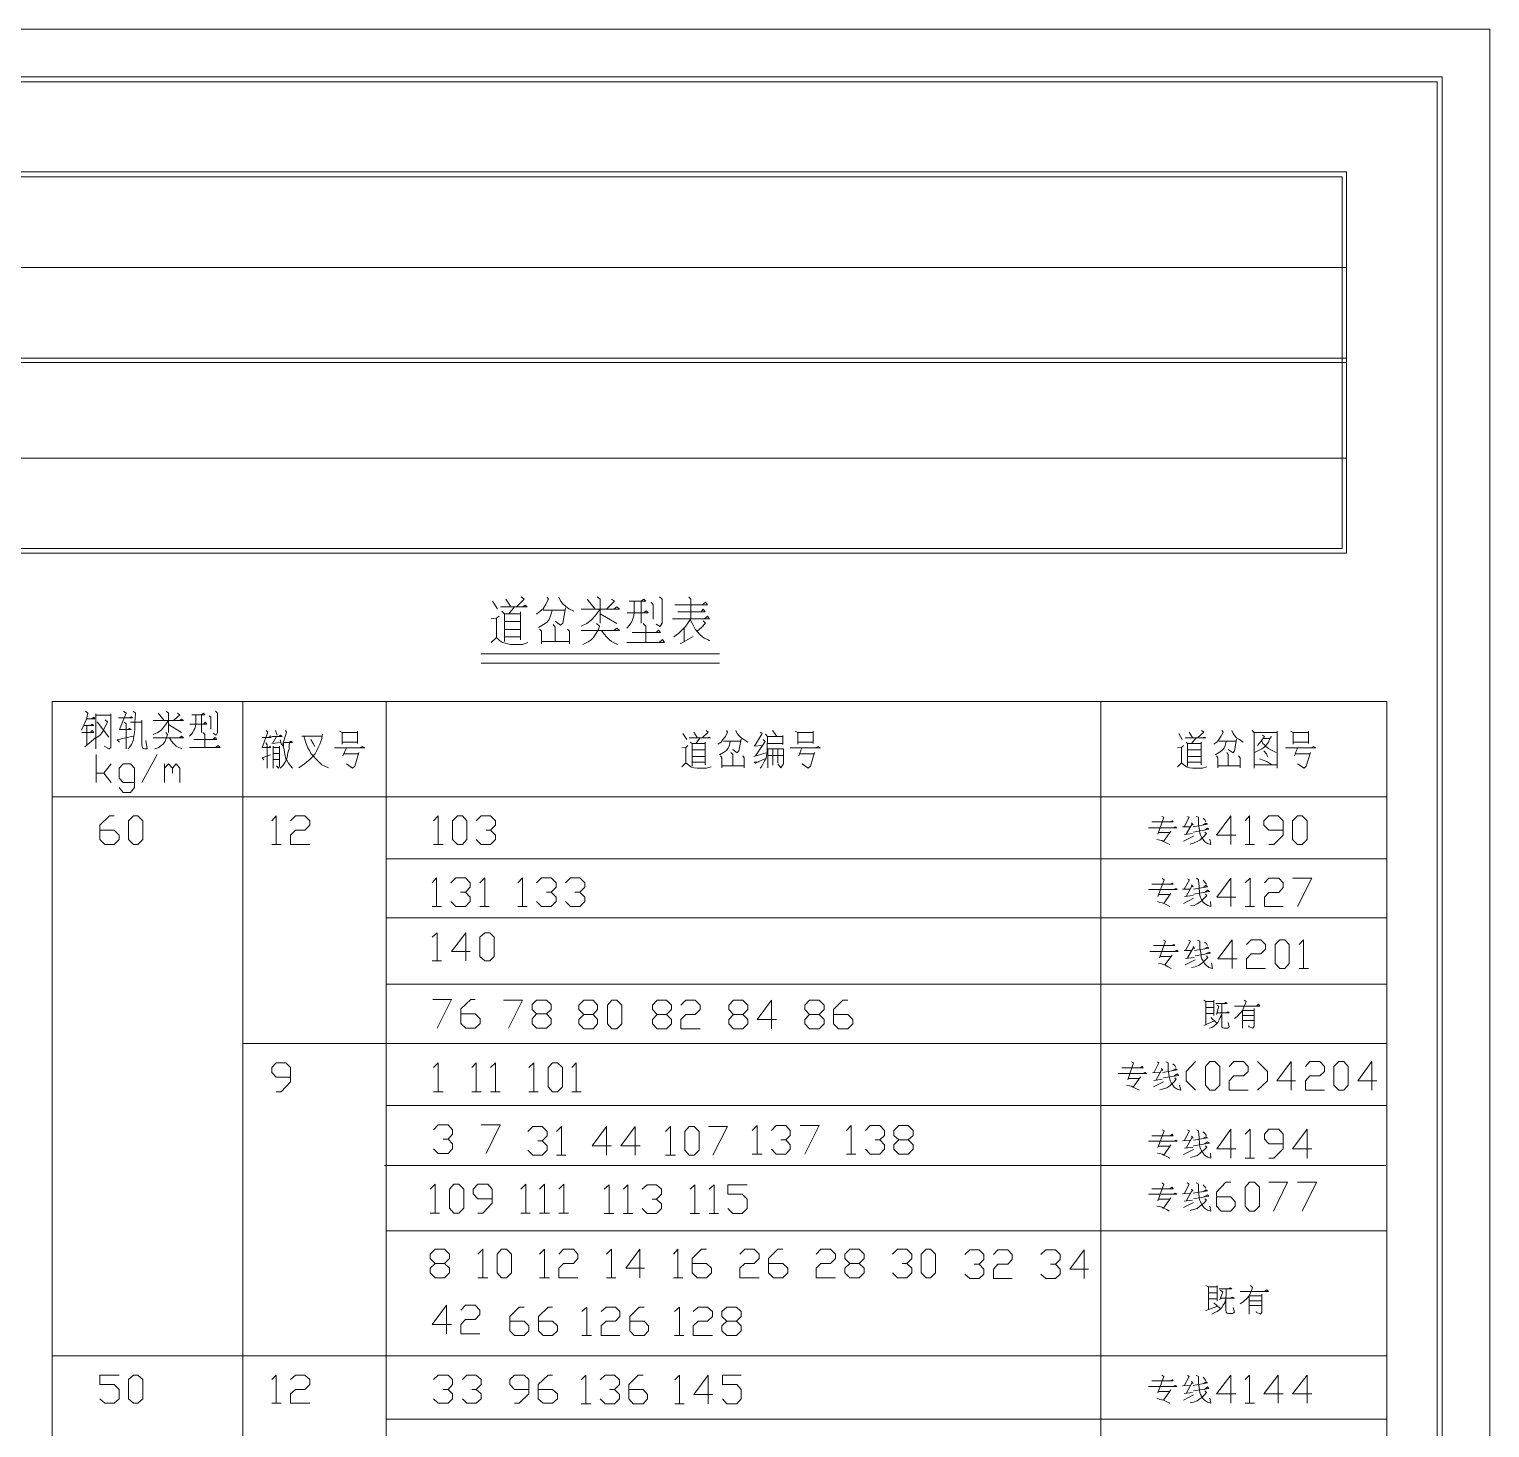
# Model space of a CAD drawing. Header units: millimetres. Extents: x 18 to 1853, y 466 to 763.
# Drawn here: x 1699.4 to 1852.6, y 616.4 to 763.2 of the extents above; entities that cross this region are included whole.
import ezdxf

# ---------------------------------------------------------------- set-up
doc = ezdxf.new("R2010")
doc.units = ezdxf.units.MM
doc.header["$MEASUREMENT"] = 0
doc.layers.add('1', color=7, linetype='Continuous')

msp = doc.modelspace()

# ---------------------------------------------------------------- linework, layer by layer
at = {"color": 255, "linetype": 'Continuous', "lineweight": 0}
for p, q in [((1852.6, 763.16), (18.35, 763.16)), ((1852.6, 466.19), (1852.6, 763.16))]:
    msp.add_line(p, q, dxfattribs=at)
for points in [[(65.33, 738.16), (1837.58, 738.16), (65.33, 738.16)], [(1837.58, 738.16), (1837.58, 738.16)], [(65.33, 718.15), (1837.58, 718.15), (65.33, 718.15)], [(1837.58, 718.15), (1837.58, 718.15)], [(1750.99, 703.6), (1751.3, 703.34), (1750.47, 702.56)], [(1753.69, 703.55), (1753.85, 703.34), (1753.54, 702.77), (1753.28, 702.35), (1752.97, 702.09), (1752.6, 701.78)], [(1754.94, 703.55), (1755.1, 703.18), (1755.36, 702.87), (1755.62, 702.61), (1755.98, 702.35), (1756.5, 702.09)], [(1758.94, 703.6), (1759.26, 703.34), (1759.26, 700.84)], [(1765.49, 703.6), (1765.75, 703.34), (1765.75, 700.84), (1765.54, 700.48), (1765.13, 700.74)], [(1768.56, 703.6), (1768.77, 703.34), (1768.77, 701.31)], [(1747.98, 703.13), (1748.5, 702.35)], [(1748.81, 702.56), (1751.62, 702.56), (1751.41, 702.71), (1751.15, 702.56)], [(1748.96, 702.09), (1749.22, 701.83), (1749.22, 698.92)], [(1749.22, 701.83), (1750.89, 701.83)], [(1749.38, 703.34), (1749.85, 702.61)], [(1750.26, 702.56), (1749.69, 701.83)], [(1750.89, 702.04), (1750.89, 699.08)], [(1754.21, 702.19), (1754.16, 701.94), (1754.06, 701.62), (1753.9, 701.21), (1753.69, 700.95), (1753.33, 700.69), (1752.81, 700.38)], [(1753.28, 702.19), (1755.57, 702.19)], [(1755.62, 702.45), (1755.36, 700.84), (1755.1, 700.64), (1754.53, 701.05)], [(1757.28, 702.3), (1761.28, 702.3), (1761.02, 702.56), (1760.71, 702.3)], [(1759.26, 702.3), (1758.74, 701.62), (1758.32, 701.16), (1757.85, 700.79), (1757.28, 700.53)], [(1757.9, 703.34), (1758.74, 702.3)], [(1759.26, 701.83), (1761.02, 700.79)], [(1760.45, 703.34), (1760.76, 703.13), (1759.93, 702.3)], [(1762.84, 703.13), (1762.84, 701.99), (1762.79, 701.62), (1762.69, 701.31), (1762.63, 701.1), (1762.48, 700.84), (1762.32, 700.58), (1762.06, 700.32)], [(1762.11, 701.94), (1764.3, 701.94), (1764.09, 702.14), (1763.83, 701.94)], [(1762.32, 703.13), (1764.04, 703.13), (1763.83, 703.34), (1763.57, 703.13)], [(1763.57, 703.13), (1763.57, 700.84)], [(1764.61, 703.03), (1764.82, 702.77), (1764.82, 701.26)], [(1767.1, 702.77), (1770.53, 702.77), (1770.33, 703.03), (1769.96, 702.77)], [(1767.41, 702.04), (1770.27, 702.04), (1770.07, 702.3), (1769.86, 702.04)], [(1748.65, 701.57), (1748.39, 701.36), (1748.39, 699.34), (1747.82, 698.82)], [(1747.82, 701.31), (1748.39, 701.36)], [(1749.22, 701), (1750.89, 701)], [(1754.32, 700.69), (1754.53, 700.43), (1754.53, 698.92)], [(1757.28, 700.06), (1761.28, 700.06), (1761.02, 700.32), (1760.71, 700.06)], [(1758.89, 700.79), (1759.2, 700.53), (1759.05, 700.12), (1758.79, 699.7), (1758.58, 699.34), (1758.32, 699.08), (1758.01, 698.87), (1757.44, 698.61)], [(1763.78, 700.79), (1764.04, 700.53), (1764.04, 698.82)], [(1766.84, 701.31), (1770.74, 701.31), (1770.53, 701.57), (1770.22, 701.31)], [(1768.77, 701.31), (1768.51, 700.9), (1768.25, 700.53), (1767.83, 700.12), (1767.47, 699.75), (1767, 699.39)], [(1768.09, 700.38), (1768.09, 698.87)], [(1768.71, 701.21), (1768.97, 700.69), (1769.23, 700.22), (1769.44, 699.96), (1769.75, 699.6), (1770.17, 699.28), (1770.59, 699.08), (1770.74, 698.97)], [(1770.07, 701.1), (1770.33, 700.84), (1769.91, 700.38), (1769.44, 700.01)], [(1748.39, 699.34), (1748.7, 699.02), (1749.02, 698.82), (1749.43, 698.71), (1749.85, 698.61), (1751.1, 698.61), (1751.67, 698.82)], [(1749.22, 700.17), (1750.89, 700.17)], [(1749.22, 699.39), (1750.89, 699.39)], [(1752.91, 700.22), (1753.12, 700.01), (1753.12, 698.66)], [(1753.12, 698.92), (1756.03, 698.92)], [(1755.82, 700.22), (1756.03, 700.01), (1756.03, 698.66)], [(1759.41, 700.06), (1759.67, 699.7), (1759.93, 699.39), (1760.24, 699.08), (1760.45, 698.92), (1761.07, 698.61)], [(1762.06, 698.82), (1766.01, 698.82), (1765.8, 699.13), (1765.44, 698.82)], [(1762.63, 699.86), (1765.6, 699.86), (1765.39, 700.12), (1765.13, 699.86)], [(1767.67, 698.66), (1769.03, 699.44)], [(1721.78, 692.63), (1721.78, 682.6)], [(1736.8, 692.63), (1736.8, 682.6)], [(1811.8, 682.6), (1811.8, 692.63)], [(1705.26, 691.59), (1705.52, 691.38), (1705.36, 690.76), (1705.1, 690.14), (1704.84, 689.62)], [(1706.35, 691.33), (1706.35, 687.64)], [(1706.35, 691.18), (1707.91, 691.18)], [(1707.91, 691.33), (1707.91, 687.8), (1707.75, 687.64), (1707.23, 687.95)], [(1709.26, 691.59), (1709.52, 691.38), (1708.84, 689.67), (1710.04, 689.67), (1709.88, 689.77), (1709.67, 689.67)], [(1710.25, 691.59), (1710.51, 691.38), (1710.45, 690.4), (1710.45, 689.72), (1710.4, 689.36), (1710.35, 688.94), (1710.25, 688.53), (1710.09, 688.11), (1709.93, 687.85), (1709.73, 687.64)], [(1712.9, 691.38), (1713.52, 690.61)], [(1713.73, 691.59), (1713.99, 691.38), (1713.99, 689.36)], [(1714.92, 691.38), (1715.18, 691.23), (1714.51, 690.61)], [(1716.85, 691.23), (1716.85, 690.29), (1716.79, 690.03), (1716.74, 689.77), (1716.64, 689.62), (1716.53, 689.41), (1716.38, 689.2), (1716.17, 688.99)], [(1716.43, 691.23), (1717.78, 691.23), (1717.63, 691.38), (1717.42, 691.23)], [(1717.42, 691.23), (1717.42, 689.36)], [(1718.25, 691.12), (1718.41, 690.97), (1718.41, 689.72)], [(1718.92, 691.59), (1719.13, 691.38), (1719.13, 689.36), (1718.98, 689.1), (1718.66, 689.31)], [(1704.89, 689.36), (1706.14, 689.36), (1705.98, 689.57), (1705.78, 689.36)], [(1705.1, 690.09), (1706.14, 690.09), (1705.98, 690.24), (1705.78, 690.09)], [(1705.36, 690.81), (1706.24, 690.81), (1706.14, 690.97), (1705.93, 690.81)], [(1705.41, 690.09), (1705.41, 688.11)], [(1707.34, 690.71), (1707.59, 690.5), (1707.08, 689.46), (1706.76, 689.05), (1706.4, 688.79)], [(1706.5, 690.5), (1707.7, 688.89)], [(1708.74, 690.92), (1710.19, 690.92), (1710.04, 691.02), (1709.83, 690.92)], [(1709.31, 690.45), (1709.52, 690.29), (1709.52, 687.64)], [(1709.99, 690.45), (1711.18, 690.45)], [(1711.18, 690.66), (1711.18, 688.06), (1711.23, 687.8), (1711.28, 687.69), (1711.49, 687.64), (1711.75, 687.64), (1711.6, 688.53)], [(1712.38, 690.61), (1715.55, 690.61), (1715.34, 690.76), (1715.13, 690.61)], [(1713.99, 690.61), (1713.57, 690.03), (1713.21, 689.62), (1712.84, 689.36), (1712.38, 689.15)], [(1713.99, 690.19), (1715.34, 689.36)], [(1716.22, 690.24), (1717.99, 690.24), (1717.83, 690.45), (1717.63, 690.24)], [(1724.23, 689.57), (1724.38, 689.41), (1723.81, 687.8), (1724.69, 687.8), (1724.64, 687.95), (1724.54, 687.8)], [(1725.21, 689.57), (1725.37, 689.1)], [(1726.25, 689.57), (1726.36, 689.41), (1725.89, 687.95)], [(1770.38, 689.57), (1770.59, 689.41), (1769.96, 688.79)], [(1772.51, 689.57), (1772.61, 689.41), (1772.4, 688.94), (1772.14, 688.63), (1771.94, 688.37), (1771.62, 688.16)], [(1773.5, 689.57), (1773.65, 689.25), (1773.81, 689.05), (1774.07, 688.79), (1774.33, 688.63), (1774.74, 688.37)], [(1777.34, 689.57), (1777.6, 689.25), (1777.76, 688.99)], [(1822.35, 689.57), (1822.61, 689.41), (1821.93, 688.79)], [(1824.48, 689.57), (1824.64, 689.41), (1824.38, 688.94), (1824.17, 688.63), (1823.96, 688.37), (1823.65, 688.16)], [(1825.52, 689.57), (1825.68, 689.25), (1825.83, 689.05), (1826.04, 688.79), (1826.35, 688.63), (1826.71, 688.37)], [(1827.65, 689.57), (1827.86, 689.36), (1827.86, 685.62)], [(1705.2, 687.85), (1706.35, 688.84)], [(1708.84, 688.37), (1708.58, 688.58), (1710.25, 688.99)], [(1712.38, 688.79), (1715.55, 688.79), (1715.34, 688.99), (1715.13, 688.79)], [(1713.68, 689.36), (1713.88, 689.15), (1713.78, 688.84), (1713.62, 688.47), (1713.42, 688.16), (1713.21, 688.01), (1712.95, 687.8), (1712.53, 687.64)], [(1714.09, 688.79), (1714.3, 688.47), (1714.51, 688.21), (1714.77, 687.95), (1714.92, 687.85), (1715.39, 687.64)], [(1716.64, 688.63), (1719.03, 688.63), (1718.87, 688.84), (1718.66, 688.63)], [(1717.57, 689.36), (1717.78, 689.15), (1717.78, 687.8)], [(1723.81, 688.84), (1724.75, 688.84), (1724.64, 689.05), (1724.54, 688.84)], [(1724.17, 688.27), (1724.33, 688.06), (1724.33, 685.62)], [(1724.8, 688.94), (1725.89, 688.94), (1725.73, 689.1), (1725.53, 688.94)], [(1724.8, 688.21), (1725.73, 688.32)], [(1725.32, 688.94), (1724.9, 688.21)], [(1725.68, 688.58), (1725.84, 688.06)], [(1726.67, 688.32), (1726.62, 688.01), (1726.62, 687.64), (1726.51, 687.23), (1726.46, 687.02), (1726.46, 686.92), (1726.36, 686.55), (1726.25, 686.34), (1726.15, 686.14), (1725.99, 685.93), (1725.68, 685.62)], [(1726.04, 688.32), (1726.98, 688.32), (1726.82, 688.47), (1726.62, 688.32)], [(1726.04, 688.32), (1726.04, 687.8), (1726.1, 687.59), (1726.15, 687.28), (1726.2, 686.92), (1726.3, 686.6), (1726.41, 686.4), (1726.56, 686.14), (1726.77, 685.88), (1726.98, 685.62)], [(1730.15, 689.2), (1730.1, 689.05), (1730.05, 688.73), (1729.94, 688.42), (1729.84, 688.16), (1729.68, 687.8), (1729.53, 687.49), (1729.37, 687.12), (1729.01, 686.76), (1728.75, 686.5), (1728.49, 686.29), (1728.23, 686.08), (1727.66, 685.67)], [(1727.97, 688.99), (1730.1, 688.99)], [(1728.18, 688.99), (1728.33, 688.42), (1728.44, 688.11), (1728.59, 687.75), (1728.75, 687.49), (1728.9, 687.17), (1729.11, 686.97), (1729.42, 686.6), (1729.74, 686.29), (1730.05, 685.98), (1730.36, 685.82), (1730.77, 685.67)], [(1728.9, 688.63), (1729.16, 688.21), (1729.32, 687.9)], [(1731.92, 689.51), (1732.18, 689.36), (1732.18, 688.16)], [(1732.18, 689.36), (1733.79, 689.36)], [(1732.18, 688.37), (1733.79, 688.37)], [(1733.79, 689.51), (1733.79, 688.21)], [(1767.93, 689.25), (1768.35, 688.63)], [(1768.61, 688.79), (1770.84, 688.79), (1770.69, 688.89), (1770.48, 688.79)], [(1768.71, 688.37), (1768.92, 688.21), (1768.92, 685.82)], [(1768.92, 688.21), (1770.27, 688.21)], [(1769.08, 689.41), (1769.44, 688.84)], [(1769.75, 688.79), (1769.29, 688.21)], [(1770.27, 688.37), (1770.27, 685.98)], [(1772.92, 688.47), (1772.87, 688.27), (1772.82, 688.01), (1772.66, 687.69), (1772.51, 687.49), (1772.2, 687.28), (1771.78, 687.02)], [(1772.2, 688.47), (1774.02, 688.47)], [(1774.07, 688.68), (1773.81, 687.43), (1773.65, 687.23), (1773.18, 687.59)], [(1776.04, 689.41), (1776.25, 689.25), (1775.47, 687.95), (1776.25, 688.01)], [(1776.35, 688.63), (1776.56, 688.42), (1775.57, 686.92)], [(1776.82, 688.94), (1776.77, 687.64), (1776.77, 687.28), (1776.72, 686.97), (1776.67, 686.66), (1776.51, 686.4), (1776.3, 685.98), (1776.15, 685.72), (1776.04, 685.62)], [(1776.61, 689.2), (1776.82, 688.94), (1778.43, 688.94)], [(1776.82, 688.21), (1778.38, 688.21)], [(1778.43, 689.05), (1778.43, 688.11)], [(1779.73, 689.51), (1779.99, 689.36), (1779.99, 688.16)], [(1779.99, 689.36), (1781.6, 689.36)], [(1779.99, 688.37), (1781.6, 688.37)], [(1781.6, 689.51), (1781.6, 688.21)], [(1819.96, 689.25), (1820.32, 688.63)], [(1820.63, 688.79), (1822.82, 688.79), (1822.66, 688.89), (1822.45, 688.79)], [(1820.74, 688.37), (1820.89, 688.21), (1820.89, 685.82)], [(1820.89, 688.21), (1822.3, 688.21)], [(1821.05, 689.41), (1821.41, 688.84)], [(1821.78, 688.79), (1821.31, 688.21)], [(1822.3, 688.37), (1822.3, 685.98)], [(1824.95, 688.47), (1824.9, 688.27), (1824.84, 688.01), (1824.69, 687.69), (1824.48, 687.49), (1824.22, 687.28), (1823.8, 687.02)], [(1824.17, 688.47), (1825.99, 688.47)], [(1826.04, 688.68), (1825.83, 687.43), (1825.68, 687.23), (1825.16, 687.59)], [(1830.3, 689.36), (1827.86, 689.36)], [(1829.68, 688.94), (1829.52, 688.73), (1829.37, 688.37), (1829.16, 688.06), (1828.9, 687.8), (1828.69, 687.64), (1827.91, 687.28)], [(1828.74, 689.1), (1828.95, 688.94), (1828.74, 688.68), (1828.59, 688.42), (1828.22, 688.01)], [(1828.64, 688.53), (1828.79, 688.21), (1828.95, 688.06), (1829.11, 687.9), (1829.37, 687.69), (1829.63, 687.54), (1830.2, 687.28)], [(1828.85, 688.73), (1829.52, 688.73)], [(1830.3, 685.62), (1830.3, 689.51)], [(1831.7, 689.51), (1831.96, 689.36), (1831.96, 688.16)], [(1831.96, 689.36), (1833.58, 689.36)], [(1831.96, 688.37), (1833.58, 688.37)], [(1833.58, 689.51), (1833.58, 688.21)], [(1706.4, 684.11), (1706.4, 687.07)], [(1711.18, 684.11), (1712.79, 687.07)], [(1716.17, 687.8), (1719.39, 687.8), (1719.18, 688.01), (1718.92, 687.8)], [(1723.97, 686.5), (1723.81, 686.71), (1724.69, 687.02)], [(1724.95, 685.62), (1724.95, 687.95)], [(1724.95, 687.8), (1725.63, 687.8)], [(1724.95, 687.17), (1725.63, 687.17)], [(1724.95, 686.55), (1725.63, 686.55)], [(1725.63, 687.95), (1725.63, 685.88), (1725.53, 685.62), (1725.32, 685.88)], [(1731.4, 687.75), (1734.57, 687.75), (1734.31, 687.9), (1734, 687.75)], [(1732.65, 687.75), (1732.28, 686.92)], [(1732.39, 687.12), (1733.89, 687.12)], [(1733.94, 687.28), (1733.53, 685.82), (1733.27, 685.62), (1732.65, 686.08)], [(1768.45, 688.01), (1768.25, 687.8), (1768.25, 686.19), (1767.83, 685.77)], [(1767.83, 687.75), (1768.25, 687.8)], [(1768.92, 687.54), (1770.27, 687.54)], [(1768.92, 686.86), (1770.27, 686.86)], [(1771.88, 686.92), (1772.04, 686.71), (1772.04, 685.67)], [(1772.98, 687.28), (1773.18, 687.07), (1773.18, 685.88)], [(1774.22, 686.92), (1774.38, 686.71), (1774.38, 685.67)], [(1775.37, 686.86), (1776.67, 687.23)], [(1775.94, 686.29), (1775.42, 686.24), (1775.57, 686.14), (1776.51, 686.6)], [(1776.77, 687.8), (1776.87, 687.64), (1776.87, 685.67)], [(1776.87, 687.64), (1778.48, 687.64), (1778.48, 686.08), (1778.22, 685.67), (1777.91, 686.08)], [(1776.87, 686.97), (1778.48, 686.97)], [(1777.39, 687.64), (1777.39, 685.93)], [(1777.91, 687.64), (1777.91, 686.19)], [(1779.21, 687.75), (1782.38, 687.75), (1782.12, 687.9), (1781.81, 687.75)], [(1780.41, 687.75), (1780.1, 686.92)], [(1780.2, 687.12), (1781.71, 687.12)], [(1781.76, 687.28), (1781.34, 685.82), (1781.08, 685.62), (1780.46, 686.08)], [(1820.48, 688.01), (1820.27, 687.8), (1820.27, 686.19), (1819.85, 685.77)], [(1819.85, 687.75), (1820.27, 687.8)], [(1820.89, 687.54), (1822.3, 687.54)], [(1820.89, 686.86), (1822.3, 686.86)], [(1823.91, 686.92), (1824.06, 686.71), (1824.06, 685.67)], [(1825, 687.28), (1825.16, 687.07), (1825.16, 685.88)], [(1826.25, 686.92), (1826.4, 686.71), (1826.4, 685.67)], [(1828.43, 686.6), (1829.21, 686.34), (1829.73, 685.98)], [(1828.9, 687.43), (1829.16, 687.12), (1829.26, 686.86)], [(1831.18, 687.75), (1834.35, 687.75), (1834.09, 687.9), (1833.84, 687.75)], [(1832.43, 687.75), (1832.12, 686.92)], [(1832.17, 687.12), (1833.73, 687.12)], [(1833.78, 687.28), (1833.32, 685.82), (1833.11, 685.62), (1832.43, 686.08)], [(1706.4, 685.1), (1707.18, 685.1), (1707.96, 686.08)], [(1707.18, 685.1), (1707.96, 684.11)], [(1708.79, 683.59), (1709.21, 683.07), (1709.99, 683.07), (1710.4, 683.59), (1710.4, 685.62), (1709.99, 686.08), (1709.21, 686.08), (1708.79, 685.62), (1708.79, 684.58), (1709.21, 684.11), (1710.4, 684.11)], [(1713.57, 684.11), (1713.57, 686.08)], [(1713.57, 685.62), (1713.99, 686.08), (1714.4, 685.62), (1714.4, 685.1)], [(1714.4, 685.62), (1714.77, 686.08), (1715.18, 685.62), (1715.18, 684.11)], [(1768.25, 686.19), (1768.56, 685.93), (1768.77, 685.77), (1769.08, 685.67), (1769.44, 685.62), (1770.43, 685.62), (1770.9, 685.77)], [(1768.92, 686.24), (1770.27, 686.24)], [(1772.04, 685.88), (1774.38, 685.88)], [(1820.27, 686.19), (1820.53, 685.93), (1820.79, 685.77), (1821.1, 685.67), (1821.41, 685.62), (1822.45, 685.62), (1822.92, 685.77)], [(1820.89, 686.24), (1822.3, 686.24)], [(1824.06, 685.88), (1826.4, 685.88)], [(1827.86, 685.98), (1830.3, 685.98)], [(1721.78, 682.6), (1721.78, 526.43)], [(1736.8, 682.6), (1736.8, 526.43)], [(1811.8, 682.6), (1811.8, 526.43)], [(1706.76, 679.12), (1708.27, 679.12), (1708.79, 678.6), (1708.79, 678.13), (1708.27, 677.61), (1707.28, 677.61), (1706.76, 678.13), (1706.76, 679.64), (1707.8, 680.63), (1708.27, 680.63)], [(1710.3, 677.61), (1709.78, 678.13), (1709.78, 680.11), (1710.3, 680.63), (1710.77, 680.63), (1711.28, 680.11), (1711.28, 678.13), (1710.77, 677.61), (1710.3, 677.61)], [(1724.8, 680.11), (1725.27, 680.63), (1725.27, 677.61)], [(1726.77, 680.11), (1727.29, 680.63), (1728.28, 680.63), (1728.8, 680.11), (1728.8, 679.64), (1728.28, 679.12), (1727.29, 679.12), (1726.77, 678.6), (1726.77, 677.61), (1728.8, 677.61)], [(1741.79, 680.11), (1742.26, 680.63), (1742.26, 677.61)], [(1744.29, 677.61), (1743.77, 678.13), (1743.77, 680.11), (1744.29, 680.63), (1744.81, 680.63), (1745.27, 680.11), (1745.27, 678.13), (1744.81, 677.61), (1744.29, 677.61)], [(1746.26, 680.11), (1746.78, 680.63), (1747.77, 680.63), (1748.29, 680.11), (1748.29, 679.64), (1747.77, 679.12), (1747.3, 679.12)], [(1818.19, 680.57), (1818.4, 680.47), (1817.78, 678.7)], [(1820.89, 680.57), (1821.05, 680.47), (1820.53, 679.48)], [(1821.78, 680.57), (1822.04, 680.47), (1822.04, 679.74), (1822.14, 679.07), (1822.19, 678.81), (1822.25, 678.6), (1822.35, 678.39), (1822.51, 678.13), (1822.66, 677.92), (1822.97, 677.72), (1823.34, 677.61), (1823.23, 678.18)], [(1825.94, 678.6), (1823.91, 678.6), (1825.42, 680.63), (1825.42, 677.61)], [(1826.92, 680.11), (1827.39, 680.63), (1827.39, 677.61)], [(1829.42, 677.61), (1829.94, 677.61), (1830.92, 678.6), (1830.92, 680.11), (1830.4, 680.63), (1829.42, 680.63), (1828.9, 680.11), (1828.9, 679.64), (1829.42, 679.12), (1830.92, 679.12)], [(1832.43, 677.61), (1831.91, 678.13), (1831.91, 680.11), (1832.43, 680.63), (1832.9, 680.63), (1833.42, 680.11), (1833.42, 678.13), (1832.9, 677.61), (1832.43, 677.61)], [(1747.77, 679.12), (1748.29, 678.6), (1748.29, 678.13), (1747.77, 677.61), (1746.78, 677.61), (1746.26, 678.13)], [(1816.79, 679.38), (1819.75, 679.38), (1819.59, 679.48), (1819.44, 679.38)], [(1817.15, 680), (1819.39, 680), (1819.28, 680.11), (1819.08, 680)], [(1817.83, 678.86), (1819.02, 678.86)], [(1819.13, 679.02), (1818.35, 677.92)], [(1820.37, 679.48), (1821.15, 679.48)], [(1821.36, 679.79), (1820.74, 678.7)], [(1822.71, 678.91), (1822.87, 678.76), (1822.61, 678.44), (1822.4, 678.29), (1822.19, 678.08), (1821.88, 677.92), (1821.52, 677.77), (1821.15, 677.66)], [(1821.31, 679.9), (1821.47, 679.69)], [(1821.47, 679.48), (1822.97, 679.74), (1822.82, 679.85), (1822.56, 679.69)], [(1821.52, 678.91), (1823.13, 679.22), (1822.97, 679.33), (1822.66, 679.12)], [(1822.51, 680.37), (1822.71, 680.21), (1822.82, 680)], [(1724.8, 677.61), (1725.79, 677.61)], [(1741.79, 677.61), (1742.78, 677.61)], [(1817.67, 678.13), (1817.98, 678.08), (1818.19, 678.03), (1818.35, 677.92), (1818.71, 677.77), (1819.02, 677.61)], [(1820.48, 677.98), (1821.52, 678.5)], [(1820.53, 678.65), (1821.41, 678.76)], [(1826.92, 677.61), (1827.91, 677.61)], [(1736.8, 676.1), (1841.79, 676.1)], [(1741.64, 673.61), (1742.1, 674.13), (1742.1, 671.12)], [(1743.61, 673.61), (1744.13, 674.13), (1745.12, 674.13), (1745.64, 673.61), (1745.64, 673.14), (1745.12, 672.62), (1744.6, 672.62)], [(1746.63, 673.61), (1747.15, 674.13), (1747.15, 671.12)], [(1750.63, 673.61), (1751.1, 674.13), (1751.1, 671.12)], [(1752.6, 673.61), (1753.12, 674.13), (1754.11, 674.13), (1754.63, 673.61), (1754.63, 673.14), (1754.11, 672.62), (1753.64, 672.62)], [(1755.62, 673.61), (1756.14, 674.13), (1757.12, 674.13), (1757.64, 673.61), (1757.64, 673.14), (1757.12, 672.62), (1756.6, 672.62)], [(1816.79, 672.88), (1819.8, 672.88), (1819.65, 672.99), (1819.44, 672.88)], [(1817.15, 673.45), (1819.39, 673.45), (1819.28, 673.56), (1819.08, 673.45)], [(1818.24, 674.08), (1818.45, 673.92), (1817.78, 672.16)], [(1820.37, 672.93), (1821.21, 672.93)], [(1820.89, 674.03), (1821.1, 673.92), (1820.53, 672.93)], [(1821.36, 673.3), (1820.74, 672.16)], [(1821.31, 673.4), (1821.47, 673.19)], [(1821.52, 672.93), (1822.97, 673.19), (1822.82, 673.35), (1822.61, 673.14)], [(1821.52, 672.41), (1823.18, 672.67), (1822.97, 672.83), (1822.66, 672.57)], [(1821.83, 674.08), (1822.04, 673.92), (1822.09, 673.19), (1822.14, 672.52), (1822.19, 672.26), (1822.25, 672.05), (1822.35, 671.84), (1822.51, 671.58), (1822.66, 671.43), (1823.02, 671.22), (1823.34, 671.12), (1823.28, 671.64)], [(1822.51, 673.87), (1822.71, 673.66), (1822.87, 673.45)], [(1825.94, 672.1), (1823.96, 672.1), (1825.42, 674.08), (1825.42, 671.12)], [(1826.92, 673.61), (1827.44, 674.08), (1827.44, 671.12)], [(1828.95, 673.61), (1829.42, 674.08), (1830.46, 674.08), (1830.92, 673.61), (1830.92, 673.09), (1830.46, 672.57), (1829.42, 672.57), (1828.95, 672.1), (1828.95, 671.12), (1830.92, 671.12)], [(1831.91, 674.08), (1833.94, 674.08), (1832.43, 671.12)], [(1745.12, 672.62), (1745.64, 672.1), (1745.64, 671.64), (1745.12, 671.12), (1744.13, 671.12), (1743.61, 671.64)], [(1754.11, 672.62), (1754.63, 672.1), (1754.63, 671.64), (1754.11, 671.12), (1753.12, 671.12), (1752.6, 671.64)], [(1757.12, 672.62), (1757.64, 672.1), (1757.64, 671.64), (1757.12, 671.12), (1756.14, 671.12), (1755.62, 671.64)], [(1817.72, 671.64), (1817.98, 671.53), (1818.24, 671.48), (1818.4, 671.43), (1818.71, 671.27), (1819.02, 671.12)], [(1817.88, 672.36), (1819.02, 672.36)], [(1819.13, 672.52), (1818.4, 671.43)], [(1820.48, 671.43), (1821.52, 672)], [(1820.58, 672.16), (1821.47, 672.26)], [(1822.77, 672.41), (1822.92, 672.26), (1822.61, 671.95), (1822.4, 671.74), (1822.19, 671.58), (1821.88, 671.38), (1821.57, 671.22), (1821.21, 671.17)], [(1736.8, 669.92), (1841.79, 669.92)], [(1741.64, 671.12), (1742.62, 671.12)], [(1746.63, 671.12), (1747.61, 671.12)], [(1750.63, 671.12), (1751.62, 671.12)], [(1826.92, 671.12), (1827.91, 671.12)], [(1741.64, 667.89), (1742.16, 668.36), (1742.16, 665.4)], [(1745.64, 666.39), (1743.66, 666.39), (1745.17, 668.36), (1745.17, 665.4)], [(1747.15, 665.4), (1746.63, 665.87), (1746.63, 667.89), (1747.15, 668.36), (1747.67, 668.36), (1748.13, 667.89), (1748.13, 665.87), (1747.67, 665.4), (1747.15, 665.4)], [(1817.31, 667.01), (1819.54, 667.01), (1819.44, 667.11), (1819.23, 667.01)], [(1818.35, 667.58), (1818.56, 667.48), (1817.93, 665.71)], [(1821, 667.58), (1821.21, 667.48), (1820.69, 666.49)], [(1821.52, 666.8), (1820.89, 665.71)], [(1821.47, 666.91), (1821.62, 666.7)], [(1821.62, 666.49), (1823.13, 666.75), (1822.97, 666.85), (1822.71, 666.7)], [(1821.93, 667.58), (1822.19, 667.48), (1822.19, 666.75), (1822.3, 666.07), (1822.3, 665.81), (1822.4, 665.61), (1822.51, 665.4), (1822.66, 665.14), (1822.82, 664.98), (1823.13, 664.72), (1823.49, 664.62), (1823.39, 665.19)], [(1822.66, 667.37), (1822.87, 667.22), (1822.97, 667.01)], [(1826.09, 665.61), (1824.06, 665.61), (1825.57, 667.63), (1825.57, 664.62)], [(1827.08, 667.11), (1827.55, 667.63), (1828.59, 667.63), (1829.05, 667.11), (1829.05, 666.65), (1828.59, 666.13), (1827.55, 666.13), (1827.08, 665.61), (1827.08, 664.62), (1829.05, 664.62)], [(1830.56, 664.62), (1830.09, 665.14), (1830.09, 667.11), (1830.56, 667.63), (1831.08, 667.63), (1831.55, 667.11), (1831.55, 665.14), (1831.08, 664.62), (1830.56, 664.62)], [(1832.59, 667.11), (1833.06, 667.63), (1833.06, 664.62)], [(1741.64, 665.4), (1742.62, 665.4)], [(1816.94, 666.39), (1819.91, 666.39), (1819.75, 666.54), (1819.59, 666.39)], [(1817.83, 665.14), (1818.14, 665.09), (1818.35, 665.03), (1818.5, 664.98), (1818.87, 664.77), (1819.18, 664.62)], [(1817.98, 665.87), (1819.18, 665.87)], [(1819.28, 666.02), (1818.5, 664.98)], [(1820.53, 666.49), (1821.31, 666.49)], [(1820.63, 664.98), (1821.67, 665.5)], [(1820.69, 665.66), (1821.57, 665.76)], [(1822.87, 665.92), (1823.02, 665.76), (1822.77, 665.5), (1822.56, 665.29), (1822.3, 665.09), (1822.04, 664.93), (1821.67, 664.77), (1821.31, 664.72)], [(1821.67, 665.92), (1823.28, 666.23), (1823.13, 666.33), (1822.82, 666.13)], [(1832.59, 664.62), (1833.58, 664.62)], [(1736.8, 662.96), (1841.79, 662.96)], [(1741.69, 661.34), (1743.66, 661.34), (1742.16, 658.33)], [(1744.65, 659.84), (1746.16, 659.84), (1746.68, 659.32), (1746.68, 658.85), (1746.16, 658.33), (1745.17, 658.33), (1744.65, 658.85), (1744.65, 660.36), (1745.69, 661.34), (1746.16, 661.34)], [(1749.12, 661.29), (1751.1, 661.29), (1749.64, 658.33)], [(1752.6, 658.33), (1752.13, 658.8), (1752.13, 659.32), (1752.6, 659.84), (1753.64, 659.84), (1754.11, 660.31), (1754.11, 660.83), (1753.64, 661.29), (1752.6, 661.29), (1752.13, 660.83), (1752.13, 660.31), (1752.6, 659.84)], [(1757.54, 658.28), (1757.02, 658.8), (1757.02, 659.27), (1757.54, 659.79), (1758.53, 659.79), (1759, 660.31), (1759, 660.77), (1758.53, 661.29), (1757.54, 661.29), (1757.02, 660.77), (1757.02, 660.31), (1757.54, 659.79)], [(1760.5, 658.28), (1760.03, 658.8), (1760.03, 660.77), (1760.5, 661.29), (1761.02, 661.29), (1761.54, 660.77), (1761.54, 658.8), (1761.02, 658.28), (1760.5, 658.28)], [(1765.23, 658.28), (1764.76, 658.8), (1764.76, 659.27), (1765.23, 659.79), (1766.22, 659.79), (1766.74, 660.31), (1766.74, 660.77), (1766.22, 661.29), (1765.23, 661.29), (1764.76, 660.77), (1764.76, 660.31), (1765.23, 659.79)], [(1767.73, 660.77), (1768.25, 661.29), (1769.23, 661.29), (1769.75, 660.77), (1769.75, 660.31), (1769.23, 659.79), (1768.25, 659.79), (1767.73, 659.27), (1767.73, 658.28), (1769.75, 658.28)], [(1773.24, 658.28), (1772.77, 658.8), (1772.77, 659.27), (1773.24, 659.79), (1774.22, 659.79), (1774.74, 660.31), (1774.74, 660.77), (1774.22, 661.29), (1773.24, 661.29), (1772.77, 660.77), (1772.77, 660.31), (1773.24, 659.79)], [(1777.76, 659.27), (1775.73, 659.27), (1777.24, 661.29), (1777.24, 658.28)], [(1781.24, 658.28), (1780.72, 658.8), (1780.72, 659.27), (1781.24, 659.79), (1782.23, 659.79), (1782.75, 660.31), (1782.75, 660.77), (1782.23, 661.29), (1781.24, 661.29), (1780.72, 660.77), (1780.72, 660.31), (1781.24, 659.79)], [(1783.73, 659.79), (1785.24, 659.79), (1785.76, 659.27), (1785.76, 658.8), (1785.24, 658.28), (1784.25, 658.28), (1783.73, 658.8), (1783.73, 660.31), (1784.72, 661.29), (1785.24, 661.29)], [(1822.61, 661.29), (1822.82, 661.14), (1822.82, 658.75)], [(1822.82, 661.14), (1823.65, 661.14)], [(1822.82, 660.51), (1823.65, 660.51)], [(1824.48, 660.93), (1824.48, 660.41), (1824.48, 659.89), (1824.43, 659.63), (1824.32, 659.47), (1824.22, 659.21), (1824.06, 658.95), (1823.91, 658.8), (1823.65, 658.54), (1823.44, 658.43), (1823.18, 658.33)], [(1823.65, 661.29), (1823.65, 659.68)], [(1823.86, 660.93), (1825.05, 660.93), (1824.9, 661.03), (1824.74, 660.93)], [(1823.96, 660.77), (1824.17, 660.67), (1823.91, 659.79)], [(1826.82, 661.29), (1827.03, 661.14), (1826.87, 660.72), (1826.66, 660.2), (1826.46, 659.94), (1826.09, 659.58), (1825.83, 659.37)], [(1825.83, 660.67), (1828.48, 660.67), (1828.33, 660.88), (1828.12, 660.67)], [(1753.64, 659.84), (1754.11, 659.32), (1754.11, 658.8), (1753.64, 658.33), (1752.6, 658.33)], [(1758.53, 659.79), (1759, 659.27), (1759, 658.8), (1758.53, 658.28), (1757.54, 658.28)], [(1766.22, 659.79), (1766.74, 659.27), (1766.74, 658.8), (1766.22, 658.28), (1765.23, 658.28)], [(1774.22, 659.79), (1774.74, 659.27), (1774.74, 658.8), (1774.22, 658.28), (1773.24, 658.28)], [(1782.23, 659.79), (1782.75, 659.27), (1782.75, 658.8), (1782.23, 658.28), (1781.24, 658.28)], [(1822.61, 658.64), (1823.7, 659.11)], [(1822.82, 659.89), (1823.65, 659.89)], [(1823.34, 659.47), (1823.91, 658.9)], [(1823.96, 659.94), (1825.26, 659.94), (1825.1, 660.05), (1824.9, 659.94)], [(1824.48, 659.79), (1824.48, 658.69), (1824.48, 658.49), (1824.58, 658.38), (1824.74, 658.33), (1825.1, 658.33), (1825.26, 658.49), (1825.16, 658.95)], [(1826.66, 658.33), (1826.66, 660.2)], [(1826.66, 660.2), (1827.86, 660.2)], [(1826.66, 659.68), (1827.86, 659.68)], [(1826.66, 659.16), (1827.86, 659.16)], [(1827.86, 660.41), (1827.86, 658.54), (1827.75, 658.33), (1827.34, 658.49), (1827.29, 658.59)], [(1721.78, 656.72), (1841.79, 656.72)], [(1725.27, 651.68), (1725.79, 651.68), (1726.77, 652.72), (1726.77, 654.22), (1726.3, 654.69), (1725.27, 654.69), (1724.8, 654.22), (1724.8, 653.7), (1725.27, 653.19), (1726.77, 653.19)], [(1741.79, 654.22), (1742.26, 654.69), (1742.26, 651.68)], [(1745.79, 654.22), (1746.26, 654.69), (1746.26, 651.68)], [(1747.77, 654.22), (1748.29, 654.69), (1748.29, 651.68)], [(1751.77, 654.22), (1752.29, 654.69), (1752.29, 651.68)], [(1754.27, 651.68), (1753.8, 652.2), (1753.8, 654.22), (1754.27, 654.69), (1754.79, 654.69), (1755.31, 654.22), (1755.31, 652.2), (1754.79, 651.68), (1754.27, 651.68)], [(1756.29, 654.22), (1756.76, 654.69), (1756.76, 651.68)], [(1813.98, 654.17), (1816.22, 654.17), (1816.11, 654.33), (1815.9, 654.17)], [(1815.02, 654.8), (1815.23, 654.69), (1814.61, 652.93)], [(1817.72, 654.8), (1817.88, 654.69), (1817.36, 653.65)], [(1818.61, 654.8), (1818.87, 654.69), (1818.87, 653.96), (1818.97, 653.29), (1819.02, 653.03), (1819.08, 652.82), (1819.18, 652.61), (1819.33, 652.35), (1819.49, 652.15), (1819.8, 651.94), (1820.17, 651.83), (1820.06, 652.35)], [(1819.33, 654.59), (1819.54, 654.43), (1819.65, 654.22)], [(1821.73, 654.85), (1820.74, 653.81), (1820.74, 652.82), (1821.73, 651.83)], [(1823.23, 651.83), (1822.77, 652.35), (1822.77, 654.33), (1823.23, 654.85), (1823.75, 654.85), (1824.27, 654.33), (1824.27, 652.35), (1823.75, 651.83), (1823.23, 651.83)], [(1825.26, 654.33), (1825.73, 654.85), (1826.77, 654.85), (1827.23, 654.33), (1827.23, 653.81), (1826.77, 653.34), (1825.73, 653.34), (1825.26, 652.82), (1825.26, 651.83), (1827.23, 651.83)], [(1828.22, 654.85), (1829.26, 653.81), (1829.26, 652.82), (1828.22, 651.83)], [(1832.22, 652.82), (1830.25, 652.82), (1831.76, 654.85), (1831.76, 651.83)], [(1833.26, 654.33), (1833.73, 654.85), (1834.77, 654.85), (1835.24, 654.33), (1835.24, 653.81), (1834.77, 653.34), (1833.73, 653.34), (1833.26, 652.82), (1833.26, 651.83), (1835.24, 651.83)], [(1836.75, 651.83), (1836.23, 652.35), (1836.23, 654.33), (1836.75, 654.85), (1837.27, 654.85), (1837.73, 654.33), (1837.73, 652.35), (1837.27, 651.83), (1836.75, 651.83)], [(1840.75, 652.82), (1838.77, 652.82), (1840.23, 654.85), (1840.23, 651.83)], [(1813.62, 653.6), (1816.58, 653.6), (1816.42, 653.7), (1816.27, 653.6)], [(1814.66, 653.08), (1815.85, 653.08)], [(1815.96, 653.24), (1815.18, 652.15)], [(1817.2, 653.65), (1817.98, 653.7)], [(1817.36, 652.87), (1818.24, 652.98)], [(1818.19, 654.02), (1817.57, 652.87)], [(1819.54, 653.13), (1819.7, 652.98), (1819.44, 652.67), (1819.23, 652.51), (1819.02, 652.3), (1818.71, 652.09), (1818.35, 651.99), (1817.98, 651.89)], [(1818.14, 654.12), (1818.3, 653.91)], [(1818.3, 653.7), (1819.8, 653.96), (1819.65, 654.07), (1819.39, 653.91)], [(1818.35, 653.13), (1819.96, 653.39), (1819.8, 653.55), (1819.49, 653.34)], [(1741.79, 651.68), (1742.78, 651.68)], [(1745.79, 651.68), (1746.78, 651.68)], [(1747.77, 651.68), (1748.76, 651.68)], [(1751.77, 651.68), (1752.76, 651.68)], [(1756.29, 651.68), (1757.28, 651.68)], [(1814.5, 652.35), (1814.81, 652.3), (1815.02, 652.25), (1815.18, 652.15), (1815.54, 651.99), (1815.85, 651.83)], [(1817.31, 652.2), (1818.35, 652.72)], [(1736.8, 650.22), (1841.79, 650.22)], [(1741.79, 647.68), (1742.26, 648.2), (1743.3, 648.2), (1743.77, 647.68), (1743.77, 647.21), (1743.3, 646.69), (1742.78, 646.69)], [(1746.78, 648.2), (1748.76, 648.2), (1747.3, 645.18)], [(1743.3, 646.69), (1743.77, 646.22), (1743.77, 645.7), (1743.3, 645.18), (1742.26, 645.18), (1741.79, 645.7)], [(1751.67, 647.52), (1752.19, 648.04), (1753.17, 648.04), (1753.69, 647.52), (1753.69, 647.05), (1753.17, 646.53), (1752.71, 646.53)], [(1754.68, 647.52), (1755.2, 648.04), (1755.2, 645.03)], [(1760.45, 646.01), (1758.42, 646.01), (1759.93, 648.04), (1759.93, 645.03)], [(1763.46, 646.01), (1761.44, 646.01), (1762.95, 648.04), (1762.95, 645.03)], [(1766.12, 647.52), (1766.64, 648.04), (1766.64, 645.03)], [(1768.61, 645.03), (1768.14, 645.55), (1768.14, 647.52), (1768.61, 648.04), (1769.13, 648.04), (1769.65, 647.52), (1769.65, 645.55), (1769.13, 645.03), (1768.61, 645.03)], [(1770.64, 648.04), (1772.61, 648.04), (1771.1, 645.03)], [(1775.21, 647.62), (1775.73, 648.14), (1775.73, 645.13)], [(1777.24, 647.62), (1777.71, 648.14), (1778.74, 648.14), (1779.21, 647.62), (1779.21, 647.1), (1778.74, 646.64), (1778.22, 646.64)], [(1780.25, 648.14), (1782.23, 648.14), (1780.72, 645.13)], [(1785.09, 647.62), (1785.61, 648.14), (1785.61, 645.13)], [(1787.11, 647.62), (1787.58, 648.14), (1788.62, 648.14), (1789.09, 647.62), (1789.09, 647.1), (1788.62, 646.64), (1788.1, 646.64)], [(1790.59, 645.13), (1790.07, 645.65), (1790.07, 646.12), (1790.59, 646.64), (1791.58, 646.64), (1792.1, 647.1), (1792.1, 647.62), (1791.58, 648.14), (1790.59, 648.14), (1790.07, 647.62), (1790.07, 647.1), (1790.59, 646.64)], [(1817.15, 647.05), (1819.39, 647.05), (1819.28, 647.21), (1819.08, 647.05)], [(1818.24, 647.68), (1818.45, 647.57), (1817.78, 645.81)], [(1820.89, 647.68), (1821.1, 647.57), (1820.53, 646.53)], [(1821.36, 646.9), (1820.74, 645.75)], [(1821.31, 647), (1821.47, 646.79)], [(1821.52, 646.58), (1822.97, 646.84), (1822.82, 646.95), (1822.61, 646.79)], [(1821.83, 647.68), (1822.04, 647.57), (1822.09, 646.84), (1822.14, 646.17), (1822.19, 645.91), (1822.25, 645.7), (1822.35, 645.49), (1822.51, 645.23), (1822.66, 645.03), (1823.02, 644.82), (1823.34, 644.71), (1823.28, 645.23)], [(1822.51, 647.47), (1822.71, 647.31), (1822.87, 647.1)], [(1825.94, 645.7), (1823.96, 645.7), (1825.42, 647.73), (1825.42, 644.71)], [(1826.92, 647.21), (1827.44, 647.73), (1827.44, 644.71)], [(1829.42, 644.71), (1829.94, 644.71), (1830.92, 645.7), (1830.92, 647.21), (1830.46, 647.73), (1829.42, 647.73), (1828.95, 647.21), (1828.95, 646.69), (1829.42, 646.22), (1830.92, 646.22)], [(1833.94, 645.7), (1831.91, 645.7), (1833.42, 647.73), (1833.42, 644.71)], [(1753.17, 646.53), (1753.69, 646.01), (1753.69, 645.55), (1753.17, 645.03), (1752.19, 645.03), (1751.67, 645.55)], [(1775.21, 645.13), (1776.25, 645.13)], [(1778.74, 646.64), (1779.21, 646.12), (1779.21, 645.65), (1778.74, 645.13), (1777.71, 645.13), (1777.24, 645.65)], [(1785.09, 645.13), (1786.07, 645.13)], [(1788.62, 646.64), (1789.09, 646.12), (1789.09, 645.65), (1788.62, 645.13), (1787.58, 645.13), (1787.11, 645.65)], [(1791.58, 646.64), (1792.1, 646.12), (1792.1, 645.65), (1791.58, 645.13), (1790.59, 645.13)], [(1816.79, 646.48), (1819.8, 646.48), (1819.65, 646.58), (1819.44, 646.48)], [(1817.72, 645.23), (1817.98, 645.18), (1818.24, 645.13), (1818.4, 645.03), (1818.71, 644.87), (1819.02, 644.71)], [(1817.88, 645.96), (1819.02, 645.96)], [(1819.13, 646.12), (1818.4, 645.03)], [(1820.37, 646.53), (1821.21, 646.58)], [(1820.48, 645.08), (1821.52, 645.6)], [(1820.58, 645.75), (1821.47, 645.86)], [(1822.77, 646.01), (1822.92, 645.86), (1822.61, 645.55), (1822.4, 645.39), (1822.19, 645.18), (1821.88, 644.97), (1821.57, 644.87), (1821.21, 644.77)], [(1821.52, 646.01), (1823.18, 646.27), (1822.97, 646.43), (1822.66, 646.22)], [(1736.65, 643.93), (1841.68, 643.93)], [(1754.68, 645.03), (1755.67, 645.03)], [(1766.12, 645.03), (1767.15, 645.03)], [(1826.92, 644.71), (1827.91, 644.71)], [(1818.19, 642.12), (1818.4, 641.96), (1817.78, 640.24)], [(1820.84, 642.12), (1821.05, 641.96), (1820.53, 640.97)], [(1821.78, 642.12), (1822.04, 641.96), (1822.04, 641.28), (1822.09, 640.61), (1822.14, 640.35), (1822.25, 640.14), (1822.35, 639.88), (1822.51, 639.62), (1822.66, 639.46), (1822.97, 639.26), (1823.34, 639.15), (1823.23, 639.67)], [(1823.91, 640.66), (1825.42, 640.66), (1825.88, 640.14), (1825.88, 639.67), (1825.42, 639.15), (1824.43, 639.15), (1823.91, 639.67), (1823.91, 641.13), (1824.9, 642.17), (1825.42, 642.17)], [(1827.39, 639.15), (1826.92, 639.67), (1826.92, 641.65), (1827.39, 642.17), (1827.91, 642.17), (1828.43, 641.65), (1828.43, 639.67), (1827.91, 639.15), (1827.39, 639.15)], [(1829.42, 642.17), (1831.39, 642.17), (1829.89, 639.15)], [(1832.43, 642.17), (1834.41, 642.17), (1832.9, 639.15)], [(1741.43, 641.44), (1741.95, 641.96), (1741.95, 638.94)], [(1743.92, 638.94), (1743.46, 639.46), (1743.46, 641.44), (1743.92, 641.96), (1744.44, 641.96), (1744.96, 641.44), (1744.96, 639.46), (1744.44, 638.94), (1743.92, 638.94)], [(1746.42, 638.94), (1746.94, 638.94), (1747.93, 639.98), (1747.93, 641.44), (1747.46, 641.96), (1746.42, 641.96), (1745.95, 641.44), (1745.95, 640.97), (1746.42, 640.45), (1747.93, 640.45)], [(1750.94, 641.44), (1751.46, 641.96), (1751.46, 638.94)], [(1752.91, 641.44), (1753.43, 641.96), (1753.43, 638.94)], [(1754.94, 641.44), (1755.46, 641.96), (1755.46, 638.94)], [(1759.67, 641.44), (1760.19, 641.91), (1760.19, 638.89)], [(1761.7, 641.44), (1762.17, 641.91), (1762.17, 638.89)], [(1763.67, 641.44), (1764.19, 641.91), (1765.18, 641.91), (1765.7, 641.44), (1765.7, 640.92), (1765.18, 640.4), (1764.71, 640.4)], [(1768.71, 641.44), (1769.18, 641.91), (1769.18, 638.89)], [(1770.69, 641.44), (1771.21, 641.91), (1771.21, 638.89)], [(1772.66, 639.41), (1773.18, 638.89), (1774.17, 638.89), (1774.69, 639.41), (1774.69, 640.4), (1774.17, 640.92), (1772.66, 640.92), (1772.66, 641.91), (1774.69, 641.91)], [(1816.79, 640.92), (1819.75, 640.92), (1819.59, 641.02), (1819.44, 640.92)], [(1817.15, 641.49), (1819.39, 641.49), (1819.23, 641.65), (1819.08, 641.49)], [(1819.13, 640.56), (1818.35, 639.46)], [(1820.37, 640.97), (1821.15, 641.02)], [(1821.36, 641.34), (1820.74, 640.19)], [(1821.31, 641.44), (1821.47, 641.23)], [(1821.47, 641.02), (1822.97, 641.28), (1822.82, 641.39), (1822.56, 641.18)], [(1821.52, 640.45), (1823.13, 640.71), (1822.97, 640.87), (1822.61, 640.66)], [(1822.51, 641.91), (1822.71, 641.7), (1822.82, 641.54)], [(1765.18, 640.4), (1765.7, 639.93), (1765.7, 639.41), (1765.18, 638.89), (1764.19, 638.89), (1763.67, 639.41)], [(1817.67, 639.67), (1817.93, 639.62), (1818.19, 639.57), (1818.35, 639.46), (1818.71, 639.31), (1818.97, 639.15)], [(1817.83, 640.4), (1818.97, 640.4)], [(1820.48, 639.52), (1821.52, 640.04)], [(1820.53, 640.19), (1821.41, 640.3)], [(1822.71, 640.45), (1822.87, 640.3), (1822.61, 639.98), (1822.4, 639.83), (1822.14, 639.62), (1821.88, 639.41), (1821.52, 639.31), (1821.15, 639.2)], [(1741.43, 638.94), (1742.42, 638.94)], [(1750.94, 638.94), (1751.93, 638.94)], [(1752.91, 638.94), (1753.95, 638.94)], [(1754.94, 638.94), (1755.93, 638.94)], [(1759.67, 638.89), (1760.71, 638.89)], [(1761.7, 638.89), (1762.69, 638.89)], [(1768.71, 638.89), (1769.7, 638.89)], [(1770.69, 638.89), (1771.68, 638.89)], [(1736.8, 637.07), (1841.79, 637.07)], [(1741.95, 632.14), (1741.43, 632.66), (1741.43, 633.18), (1741.95, 633.64), (1742.94, 633.64), (1743.46, 634.16), (1743.46, 634.63), (1742.94, 635.15), (1741.95, 635.15), (1741.43, 634.63), (1741.43, 634.16), (1741.95, 633.64)], [(1746.42, 634.63), (1746.94, 635.15), (1746.94, 632.14)], [(1748.91, 632.14), (1748.44, 632.66), (1748.44, 634.63), (1748.91, 635.15), (1749.43, 635.15), (1749.95, 634.63), (1749.95, 632.66), (1749.43, 632.14), (1748.91, 632.14)], [(1752.91, 634.63), (1753.43, 635.15), (1753.43, 632.14)], [(1754.94, 634.63), (1755.41, 635.15), (1756.45, 635.15), (1756.92, 634.63), (1756.92, 634.16), (1756.45, 633.64), (1755.41, 633.64), (1754.94, 633.18), (1754.94, 632.14), (1756.92, 632.14)], [(1759.93, 634.63), (1760.45, 635.15), (1760.45, 632.14)], [(1763.93, 633.18), (1761.96, 633.18), (1763.41, 635.15), (1763.41, 632.14)], [(1766.95, 634.63), (1767.41, 635.15), (1767.41, 632.14)], [(1768.92, 633.64), (1770.43, 633.64), (1770.95, 633.18), (1770.95, 632.66), (1770.43, 632.14), (1769.44, 632.14), (1768.92, 632.66), (1768.92, 634.16), (1769.91, 635.15), (1770.43, 635.15)], [(1773.91, 634.63), (1774.43, 635.15), (1775.42, 635.15), (1775.94, 634.63), (1775.94, 634.16), (1775.42, 633.64), (1774.43, 633.64), (1773.91, 633.18), (1773.91, 632.14), (1775.94, 632.14)], [(1776.93, 633.64), (1778.43, 633.64), (1778.95, 633.18), (1778.95, 632.66), (1778.43, 632.14), (1777.45, 632.14), (1776.93, 632.66), (1776.93, 634.16), (1777.91, 635.15), (1778.43, 635.15)], [(1781.91, 634.63), (1782.43, 635.15), (1783.42, 635.15), (1783.94, 634.63), (1783.94, 634.16), (1783.42, 633.64), (1782.43, 633.64), (1781.91, 633.18), (1781.91, 632.14), (1783.94, 632.14)], [(1785.45, 632.14), (1784.93, 632.66), (1784.93, 633.18), (1785.45, 633.64), (1786.44, 633.64), (1786.96, 634.16), (1786.96, 634.63), (1786.44, 635.15), (1785.45, 635.15), (1784.93, 634.63), (1784.93, 634.16), (1785.45, 633.64)], [(1789.92, 634.63), (1790.44, 635.15), (1791.43, 635.15), (1791.95, 634.63), (1791.95, 634.16), (1791.43, 633.64), (1790.96, 633.64)], [(1793.45, 632.14), (1792.93, 632.66), (1792.93, 634.63), (1793.45, 635.15), (1793.92, 635.15), (1794.44, 634.63), (1794.44, 632.66), (1793.92, 632.14), (1793.45, 632.14)], [(1797.51, 634.58), (1798.03, 635.1), (1799.01, 635.1), (1799.53, 634.58), (1799.53, 634.06), (1799.01, 633.59), (1798.49, 633.59)], [(1800.52, 634.58), (1800.99, 635.1), (1802.03, 635.1), (1802.5, 634.58), (1802.5, 634.06), (1802.03, 633.59), (1800.99, 633.59), (1800.52, 633.07), (1800.52, 632.08), (1802.5, 632.08)], [(1805.51, 634.58), (1806.03, 635.1), (1807.02, 635.1), (1807.54, 634.58), (1807.54, 634.06), (1807.02, 633.59), (1806.5, 633.59)], [(1810.5, 633.07), (1808.52, 633.07), (1810.03, 635.1), (1810.03, 632.08)], [(1742.94, 633.64), (1743.46, 633.18), (1743.46, 632.66), (1742.94, 632.14), (1741.95, 632.14)], [(1786.44, 633.64), (1786.96, 633.18), (1786.96, 632.66), (1786.44, 632.14), (1785.45, 632.14)], [(1791.43, 633.64), (1791.95, 633.18), (1791.95, 632.66), (1791.43, 632.14), (1790.44, 632.14), (1789.92, 632.66)], [(1799.01, 633.59), (1799.53, 633.07), (1799.53, 632.55), (1799.01, 632.08), (1798.03, 632.08), (1797.51, 632.55)], [(1807.02, 633.59), (1807.54, 633.07), (1807.54, 632.55), (1807.02, 632.08), (1806.03, 632.08), (1805.51, 632.55)], [(1746.42, 632.14), (1747.46, 632.14)], [(1752.91, 632.14), (1753.95, 632.14)], [(1759.93, 632.14), (1760.92, 632.14)], [(1766.95, 632.14), (1767.93, 632.14)], [(1822.82, 631.36), (1823.08, 631.2), (1823.08, 628.81)], [(1824.01, 631.36), (1824.01, 629.75)], [(1827.49, 631.36), (1827.7, 631.15), (1827.6, 630.79), (1827.34, 630.27), (1827.13, 630.01), (1826.71, 629.64), (1826.4, 629.43)], [(1823.08, 631.2), (1824.01, 631.2)], [(1823.08, 630.58), (1824.01, 630.58)], [(1823.08, 629.95), (1824.01, 629.95)], [(1824.95, 630.99), (1824.95, 630.47), (1824.9, 629.95), (1824.84, 629.69), (1824.79, 629.54), (1824.64, 629.28), (1824.48, 629.02), (1824.27, 628.81), (1824.01, 628.6), (1823.75, 628.5), (1823.44, 628.34)], [(1824.22, 630.99), (1825.52, 630.99), (1825.36, 631.1), (1825.21, 630.99)], [(1824.32, 630.84), (1824.58, 630.68), (1824.27, 629.85)], [(1824.32, 630.01), (1825.83, 630.01), (1825.62, 630.11), (1825.36, 630.01)], [(1824.9, 629.85), (1824.9, 628.76), (1824.95, 628.55), (1825.05, 628.45), (1825.21, 628.39), (1825.62, 628.39), (1825.83, 628.55), (1825.68, 629.02)], [(1826.4, 630.73), (1829.37, 630.73), (1829.21, 630.89), (1828.95, 630.73)], [(1827.34, 628.34), (1827.34, 630.27)], [(1827.34, 630.27), (1828.69, 630.27)], [(1828.69, 630.42), (1828.69, 628.55), (1828.53, 628.34), (1828.07, 628.55), (1828.07, 628.6)], [(1743.66, 627.25), (1741.64, 627.25), (1743.14, 629.28), (1743.14, 626.26)], [(1744.65, 628.76), (1745.12, 629.28), (1746.16, 629.28), (1746.63, 628.76), (1746.63, 628.29), (1746.16, 627.77), (1745.12, 627.77), (1744.65, 627.25), (1744.65, 626.26), (1746.63, 626.26)], [(1749.8, 627.61), (1751.3, 627.61), (1751.77, 627.1), (1751.77, 626.58), (1751.3, 626.11), (1750.26, 626.11), (1749.8, 626.58), (1749.8, 628.08), (1750.78, 629.07), (1751.3, 629.07)], [(1752.81, 627.61), (1754.27, 627.61), (1754.79, 627.1), (1754.79, 626.58), (1754.27, 626.11), (1753.28, 626.11), (1752.81, 626.58), (1752.81, 628.08), (1753.8, 629.07), (1754.27, 629.07)], [(1757.33, 628.6), (1757.85, 629.07), (1757.85, 626.11)], [(1759.36, 628.6), (1759.88, 629.07), (1760.87, 629.07), (1761.33, 628.6), (1761.33, 628.08), (1760.87, 627.61), (1759.88, 627.61), (1759.36, 627.1), (1759.36, 626.11), (1761.33, 626.11)], [(1762.37, 627.61), (1763.88, 627.61), (1764.35, 627.1), (1764.35, 626.58), (1763.88, 626.11), (1762.84, 626.11), (1762.37, 626.58), (1762.37, 628.08), (1763.36, 629.07), (1763.88, 629.07)], [(1767.05, 628.6), (1767.57, 629.07), (1767.57, 626.11)], [(1769.03, 628.6), (1769.55, 629.07), (1770.53, 629.07), (1771.05, 628.6), (1771.05, 628.08), (1770.53, 627.61), (1769.55, 627.61), (1769.03, 627.1), (1769.03, 626.11), (1771.05, 626.11)], [(1772.56, 626.11), (1772.04, 626.58), (1772.04, 627.1), (1772.56, 627.61), (1773.55, 627.61), (1774.07, 628.08), (1774.07, 628.6), (1773.55, 629.07), (1772.56, 629.07), (1772.04, 628.6), (1772.04, 628.08), (1772.56, 627.61)], [(1822.82, 628.71), (1824.06, 629.17)], [(1823.65, 629.54), (1824.27, 628.97)], [(1827.34, 629.75), (1828.69, 629.75)], [(1827.34, 629.23), (1828.69, 629.23)], [(1773.55, 627.61), (1774.07, 627.1), (1774.07, 626.58), (1773.55, 626.11), (1772.56, 626.11)], [(1757.33, 626.11), (1758.37, 626.11)], [(1767.05, 626.11), (1768.04, 626.11)], [(1701.77, 623.98), (1841.79, 623.98)], [(1706.76, 619.46), (1707.28, 618.99), (1708.27, 618.99), (1708.79, 619.46), (1708.79, 620.44), (1708.27, 620.96), (1706.76, 620.96), (1706.76, 621.95), (1708.79, 621.95)], [(1710.3, 618.99), (1709.78, 619.46), (1709.78, 621.48), (1710.3, 621.95), (1710.77, 621.95), (1711.28, 621.48), (1711.28, 619.46), (1710.77, 618.99), (1710.3, 618.99)], [(1724.8, 621.48), (1725.27, 621.95), (1725.27, 618.99)], [(1726.77, 621.48), (1727.29, 621.95), (1728.28, 621.95), (1728.8, 621.48), (1728.8, 620.96), (1728.28, 620.44), (1727.29, 620.44), (1726.77, 619.98), (1726.77, 618.99), (1728.8, 618.99)], [(1741.79, 621.48), (1742.26, 621.95), (1743.3, 621.95), (1743.77, 621.48), (1743.77, 620.96), (1743.3, 620.44), (1742.78, 620.44)], [(1744.81, 621.48), (1745.27, 621.95), (1746.26, 621.95), (1746.78, 621.48), (1746.78, 620.96), (1746.26, 620.44), (1745.79, 620.44)], [(1750.26, 618.99), (1750.78, 618.99), (1751.77, 619.98), (1751.77, 621.48), (1751.3, 621.95), (1750.26, 621.95), (1749.8, 621.48), (1749.8, 620.96), (1750.26, 620.44), (1751.77, 620.44)], [(1752.76, 620.44), (1754.27, 620.44), (1754.79, 619.98), (1754.79, 619.46), (1754.27, 618.99), (1753.28, 618.99), (1752.76, 619.46), (1752.76, 620.96), (1753.8, 621.95), (1754.27, 621.95)], [(1757.28, 621.43), (1757.75, 621.95), (1757.75, 618.94)], [(1759.26, 621.43), (1759.77, 621.95), (1760.76, 621.95), (1761.28, 621.43), (1761.28, 620.96), (1760.76, 620.44), (1760.24, 620.44)], [(1762.27, 620.44), (1763.78, 620.44), (1764.24, 619.92), (1764.24, 619.46), (1763.78, 618.94), (1762.74, 618.94), (1762.27, 619.46), (1762.27, 620.96), (1763.26, 621.95), (1763.78, 621.95)], [(1767.1, 621.43), (1767.57, 621.95), (1767.57, 618.94)], [(1771.05, 619.92), (1769.08, 619.92), (1770.59, 621.95), (1770.59, 618.94)], [(1772.09, 619.46), (1772.56, 618.94), (1773.6, 618.94), (1774.07, 619.46), (1774.07, 620.44), (1773.6, 620.96), (1772.09, 620.96), (1772.09, 621.95), (1774.07, 621.95)], [(1816.79, 620.75), (1819.75, 620.75), (1819.59, 620.86), (1819.44, 620.75)], [(1817.15, 621.33), (1819.39, 621.33), (1819.28, 621.43), (1819.08, 621.33)], [(1818.19, 621.95), (1818.4, 621.79), (1817.78, 620.08)], [(1820.37, 620.81), (1821.15, 620.86)], [(1820.89, 621.9), (1821.05, 621.79), (1820.53, 620.81)], [(1821.36, 621.17), (1820.74, 620.03)], [(1821.31, 621.27), (1821.47, 621.07)], [(1821.47, 620.86), (1822.97, 621.12), (1822.82, 621.22), (1822.56, 621.01)], [(1821.52, 620.29), (1823.13, 620.55), (1822.97, 620.7), (1822.66, 620.44)], [(1821.78, 621.95), (1822.04, 621.79), (1822.04, 621.12), (1822.14, 620.39), (1822.19, 620.13), (1822.25, 619.92), (1822.35, 619.72), (1822.51, 619.46), (1822.66, 619.3), (1822.97, 619.09), (1823.34, 618.99), (1823.23, 619.51)], [(1822.51, 621.74), (1822.71, 621.53), (1822.82, 621.38)], [(1825.94, 619.98), (1823.91, 619.98), (1825.42, 621.95), (1825.42, 618.99)], [(1826.92, 621.48), (1827.39, 621.95), (1827.39, 618.99)], [(1830.92, 619.98), (1828.9, 619.98), (1830.4, 621.95), (1830.4, 618.99)], [(1833.94, 619.98), (1831.91, 619.98), (1833.42, 621.95), (1833.42, 618.99)], [(1743.3, 620.44), (1743.77, 619.98), (1743.77, 619.46), (1743.3, 618.99), (1742.26, 618.99), (1741.79, 619.46)], [(1746.26, 620.44), (1746.78, 619.98), (1746.78, 619.46), (1746.26, 618.99), (1745.27, 618.99), (1744.81, 619.46)], [(1760.76, 620.44), (1761.28, 619.92), (1761.28, 619.46), (1760.76, 618.94), (1759.77, 618.94), (1759.26, 619.46)], [(1817.67, 619.51), (1817.98, 619.4), (1818.19, 619.35), (1818.35, 619.3), (1818.71, 619.14), (1819.02, 618.99)], [(1817.83, 620.23), (1819.02, 620.23)], [(1819.13, 620.39), (1818.35, 619.3)], [(1820.48, 619.3), (1821.52, 619.87)], [(1820.53, 620.03), (1821.41, 620.13)], [(1822.71, 620.29), (1822.87, 620.13), (1822.61, 619.82), (1822.4, 619.61), (1822.19, 619.46), (1821.88, 619.25), (1821.52, 619.09), (1821.15, 619.04)], [(1724.8, 618.99), (1725.79, 618.99)], [(1757.28, 618.94), (1758.27, 618.94)], [(1767.1, 618.94), (1768.09, 618.94)], [(1826.92, 618.99), (1827.91, 618.99)], [(1736.8, 617.32), (1841.79, 617.32)]]:
    msp.add_lwpolyline(points, dxfattribs=at)
at = {"layer": '1', "color": 10, "linetype": 'Continuous', "lineweight": 0}
for p, q in [((1847.61, 758.17), (43.34, 758.17)), ((1847.09, 757.65), (43.86, 757.65)), ((1847.09, 471.7), (1847.09, 757.65)), ((1847.61, 471.18), (1847.61, 758.17))]:
    msp.add_line(p, q, dxfattribs=at)
for points in [[(45.32, 708.17), (1837.58, 708.17), (1837.58, 748.19), (45.32, 748.19), (45.32, 708.17)], [(45.84, 708.69), (1837.11, 708.69), (1837.11, 747.67), (45.84, 747.67), (45.84, 708.69)], [(55.35, 728.18), (1837.58, 728.18), (1837.58, 728.65), (55.35, 728.65), (55.35, 728.18)], [(1746.78, 697.62), (1771.78, 697.62)], [(1746.78, 696.63), (1771.78, 696.63)], [(1701.77, 692.63), (1701.77, 682.6)], [(1841.79, 692.63), (1701.77, 692.63)], [(1841.79, 682.6), (1841.79, 692.63)], [(1841.79, 682.6), (1701.77, 682.6)], [(1701.77, 682.6), (1701.77, 526.43)], [(1841.79, 682.6), (1841.79, 526.43)]]:
    msp.add_lwpolyline(points, dxfattribs=at)

doc.saveas('drawing.dxf')
